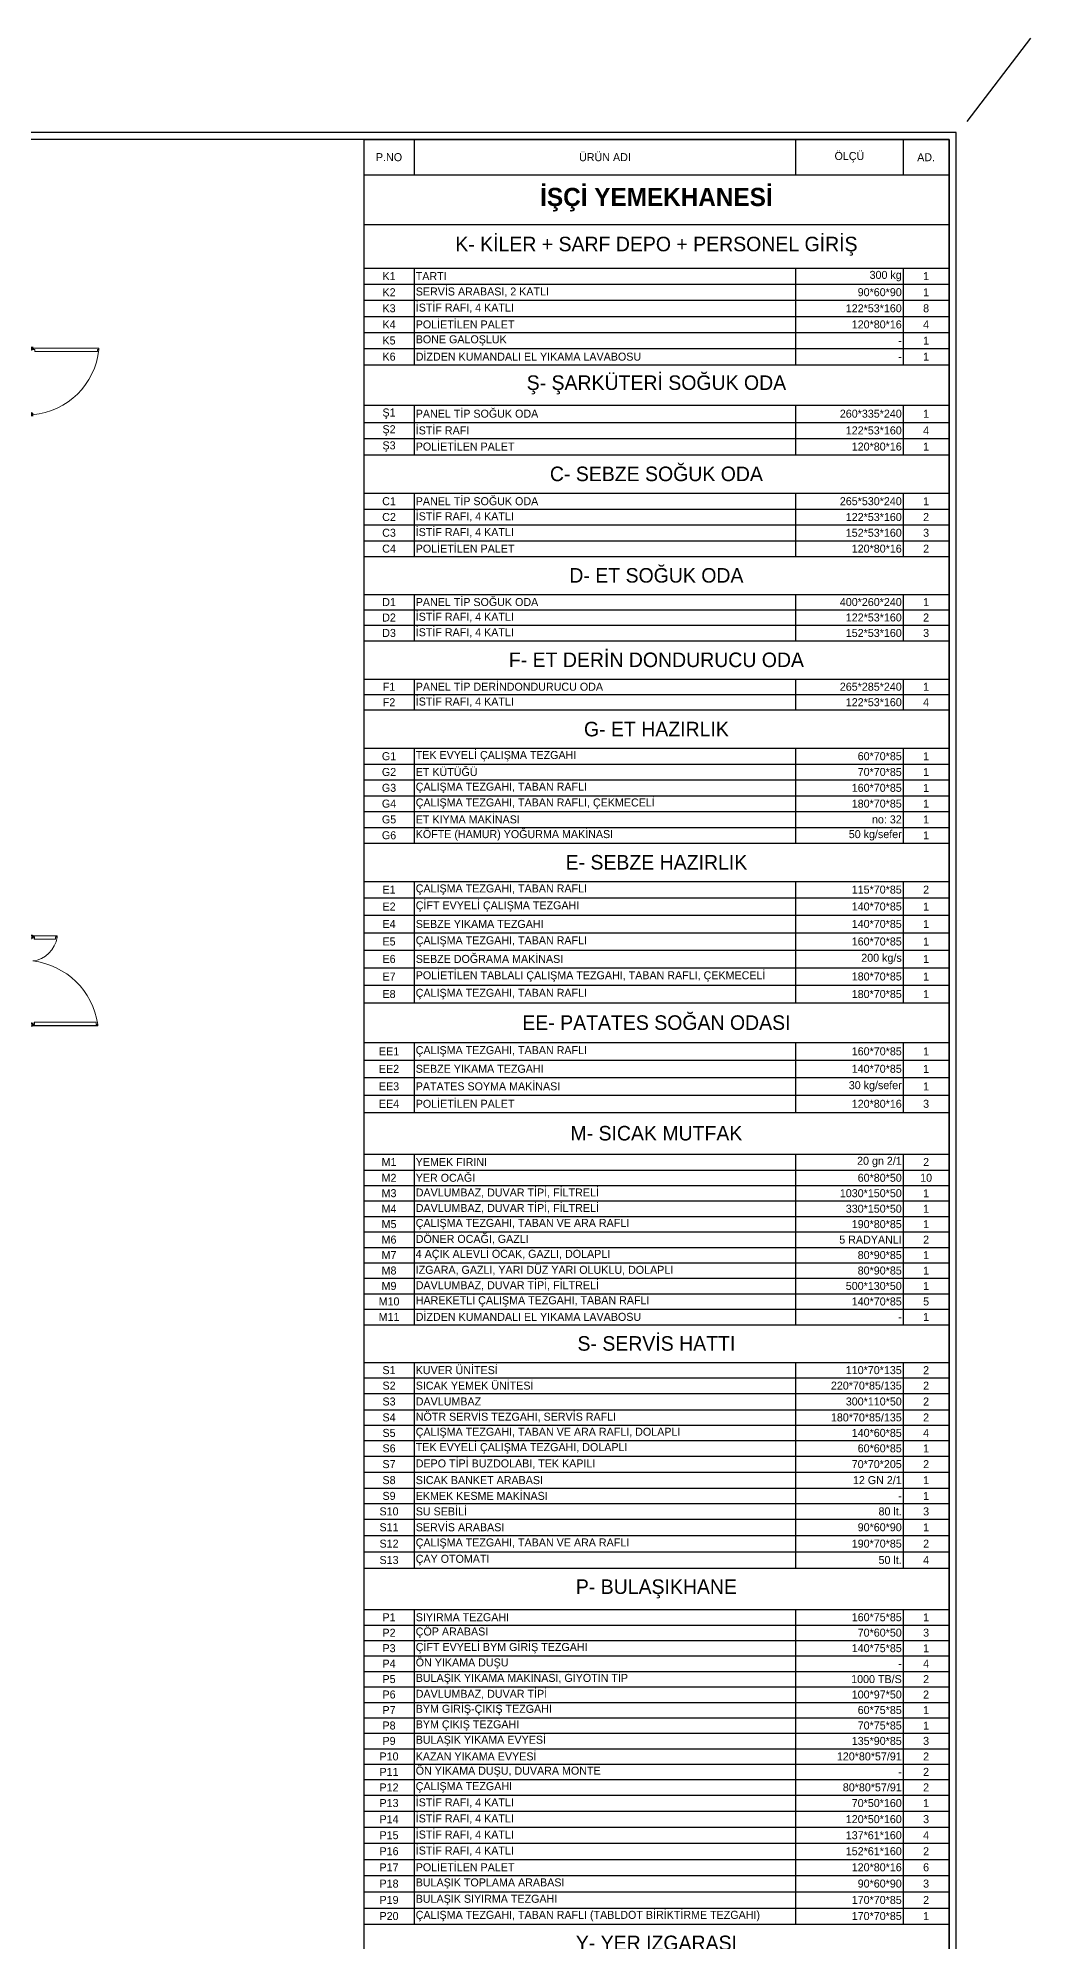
# Model space of a CAD drawing. Header units: millimetres. Extents: x 65390 to 71510, y 46362 to 50796.
# Drawn here: x 70145 to 71510, y 48179 to 50796 of the extents above; entities that cross this region are included whole.
import ezdxf

# ---------------------------------------------------------------- set-up
doc = ezdxf.new("R2010")
doc.units = ezdxf.units.MM
doc.layers.add('IC KAPILI 1050', color=140, linetype='Continuous', lineweight=0)
doc.layers.add('MIM_Sktürk', color=251, linetype='Continuous', lineweight=9)
doc.layers.add('ODP', color=110, linetype='Continuous')
doc.styles.add('SKTÜRK', font='GOTHIC.TTF', dxfattribs={"height": 11})

# ---------------------------------------------------------------- blocks, each defined once
blk = doc.blocks.new('A$C62570291')
at = {"color": 3, "lineweight": 0}
for p, q in [((104.5, 239.6), (104.7, 239.6)), ((105.5, 235.5), (105.5, 239.5)), ((105.5, 239.5), (105.5, 235.5)), ((105.5, 239.5), (106.7, 239.5)), ((105.5, 235.5), (113.5, 235.5)), ((105.6, 239.5), (105.6, 239.5)), ((105.6, 235.7), (105.6, 239.4)), ((106.7, 239.4), (105.6, 239.4)), ((113.3, 235.7), (105.6, 235.7)), ((106.7, 239.5), (106.7, 239.4)), ((112.3, 239.5), (112.3, 239.4)), ((113.5, 239.5), (112.3, 239.5)), ((112.3, 239.4), (113.3, 239.4)), ((113.3, 239.5), (113.3, 239.5)), ((113.3, 235.7), (113.3, 239.4)), ((113.5, 239.5), (113.5, 235.5)), ((114.6, 239.6), (114.5, 239.6)), ((104.5, 114.5), (104.7, 114.5)), ((105.5, 118.5), (105.5, 114.5)), ((105.5, 114.5), (105.5, 118.5)), ((105.5, 118.5), (113.5, 118.5)), ((105.5, 114.5), (106.7, 114.5)), ((105.6, 118.4), (105.6, 114.7)), ((113.3, 118.4), (105.6, 118.4)), ((106.7, 114.7), (105.6, 114.7)), ((105.6, 114.5), (105.6, 114.5)), ((106.7, 114.5), (106.7, 114.7)), ((112.3, 114.7), (113.3, 114.7)), ((112.3, 114.5), (112.3, 114.7)), ((113.5, 114.5), (112.3, 114.5)), ((113.3, 118.4), (113.3, 114.7)), ((113.3, 114.5), (113.3, 114.5)), ((113.5, 114.5), (113.5, 118.5)), ((114.6, 114.5), (114.5, 114.5))]:
    blk.add_line(p, q, dxfattribs=at)
at = {"color": 7, "lineweight": 0}
for p, q in [((104.7, 235.5), (105.5, 235.5)), ((104.7, 118.5), (105.5, 118.5))]:
    blk.add_line(p, q, dxfattribs=at)
at = {"color": 3, "lineweight": 0}
for points in [[(114.6, 239.6), (114.6, 235.4), (112, 235.4), (112, 233.9), (104.5, 233.9), (104.5, 239.6)], [(104.7, 239.6), (104.7, 234), (111.9, 234), (111.9, 235.5), (114.5, 235.5), (114.5, 239.6)], [(114.6, 114.5), (114.6, 118.7), (112, 118.7), (112, 120.2), (104.5, 120.2), (104.5, 114.5)], [(104.7, 114.5), (104.7, 120), (111.9, 120), (111.9, 118.5), (114.5, 118.5), (114.5, 114.5)]]:
    blk.add_lwpolyline(points, dxfattribs=at)
at = {"color": 2, "lineweight": 0}
for points in [[(116.2, 237), (114.7, 237), (114.7, 238.8), (148.1, 238.8), (148.1, 237), (146.6, 237), (146.6, 237.1), (148, 237.1), (148, 238.6), (114.8, 238.6), (114.8, 237.1), (116.2, 237.1)], [(114.8, 238.6), (114.8, 237.1), (116.8, 237.1), (116.8, 234.1), (146, 234.1), (146, 237.1), (148, 237.1), (148, 238.6), (147.9, 238.6), (147.9, 237.2), (145.9, 237.2), (145.9, 234.2), (117, 234.2), (117, 237.2), (115, 237.2), (115, 238.6)], [(116.2, 117.1), (114.7, 117.1), (114.7, 115.3), (204, 115.3), (204, 117.1), (202.5, 117.1), (202.5, 117), (203.8, 117), (203.8, 115.4), (114.8, 115.4), (114.8, 117), (116.2, 117)], [(114.8, 115.5), (114.8, 117), (116.8, 117), (116.8, 120), (201.8, 120), (201.8, 117), (203.8, 117), (203.8, 115.5), (203.7, 115.5), (203.7, 116.9), (201.7, 116.9), (201.7, 119.9), (117, 119.9), (117, 116.9), (115, 116.9), (115, 115.5)]]:
    blk.add_lwpolyline(points, close=True, dxfattribs=at)
for centre, radius, start, end in [((110.1, 242.4), 38.4, 276.7975, 351.8055), ((102.5, 102.5), 102.5, 8.1945, 83.2025)]:
    blk.add_arc(centre, radius, start, end, dxfattribs=at)
blk = doc.blocks.new('A$C45FF6976')
at = {"color": 7}
for p, q in [((91.7, 91.5), (92.5, 91.5)), ((101.3, 91.5), (100.5, 91.5)), ((91.7, 4, 0), (92.5, 4, 0)), ((101.3, 4, 0), (100.5, 4, 0))]:
    blk.add_line(p, q, dxfattribs=at)
at = {"layer": 'IC KAPILI 1050', "color": 2}
for p, q in [((90.5, 93.4), (0.5, 93.4)), ((0.5, 93.4), (0.5, 91.9)), ((0.5, 91.9), (2.5, 91.9)), ((2.5, 91.9), (2.5, 88.9)), ((2.5, 88.9), (88.5, 88.9))]:
    blk.add_line(p, q, dxfattribs=at)
at = {"layer": 'IC KAPILI 1050'}
for p, q in [((88.5, 88.9), (88.5, 91.9)), ((88.5, 91.9), (90.5, 91.9)), ((90.5, 91.9), (90.5, 93.4))]:
    blk.add_line(p, q, dxfattribs=at)
at = {"layer": 'IC KAPILI 1050', "color": 2}
blk.add_arc((100.1, 101.7, 0), 100.1, 185.6429, 265.1027, dxfattribs=at)
at = {"layer": 'ODP', "color": 3}
for p, q in [((92.5, 95.4), (92.5, 91.5, -4)), ((92.5, 91.5), (92.5, 95.4)), ((92.6, 95.4, -4), (92.5, 95.4)), ((92.5, 91.5), (100.5, 91.5, -4)), ((100.5, 91.5, -4), (92.5, 91.5)), ((92.6, 95.4), (92.6, 91.7)), ((92.6, 91.7), (100.3, 91.7)), ((100.3, 95.4, -4), (100.5, 95.4)), ((100.3, 95.4), (100.3, 91.7)), ((100.5, 95.4), (100.5, 91.5, -4)), ((92.5, 4, 0), (92.5, 0.2, 0)), ((92.5, 0.2, 0), (92.5, 4, -4)), ((92.5, 4, 0), (100.5, 4, -4)), ((100.5, 4, -4), (92.5, 4, 0)), ((92.6, 0.2, -4), (92.5, 0.2, 0)), ((92.6, 3.9, 0), (100.3, 3.9, 0)), ((92.6, 0.2, 0), (92.6, 3.9, 0)), ((100.3, 0.2, 0), (100.3, 3.9, 0)), ((100.3, 0.2, -4), (100.5, 0.2, 0)), ((100.5, 0.2, 0), (100.5, 4, -4))]:
    blk.add_line(p, q, dxfattribs=at)
at = {"layer": 'ODP', "color": 3, "lineweight": 30}
for p, q in [((91.5, 0, 0), (91.7, 0, 0)), ((101.4, 0, 0), (101.3, 0, 0))]:
    blk.add_line(p, q, dxfattribs=at)
for points in [[(91.5, 95.6), (91.5, 91.4), (94.3, 91.4), (94.3, 89.9), (101.4, 89.9), (101.4, 95.6)], [(101.3, 95.6), (101.3, 90), (94.5, 90), (94.5, 91.5), (91.7, 91.5), (91.7, 95.6)]]:
    blk.add_lwpolyline(points, dxfattribs=at)
at = {"layer": 'ODP', "color": 3, "lineweight": 30, "elevation": 0}
for points in [[(91.5, 0), (91.5, 4.2), (94.3, 4.2), (94.3, 5.7), (101.4, 5.7), (101.4, 0)], [(101.3, 0), (101.3, 5.5), (94.5, 5.5), (94.5, 4), (91.7, 4), (91.7, 0)]]:
    blk.add_lwpolyline(points, dxfattribs=at)
blk = doc.blocks.new('*T67')
at = {"color": 0, "linetype": 'ByBlock', "lineweight": -2, "transparency": 16777216}
for p, q in [((0, 0), (804.3, 0)), ((0, 0), (0, -3234.1)), ((69.3, 0), (69.3, -48.5)), ((593.5, 0), (593.5, -48.5)), ((741.3, 0), (741.3, -48.5)), ((804.3, 0), (804.3, -3234.1)), ((0, -48.5), (804.3, -48.5)), ((0, -116.7), (804.3, -116.7)), ((0, -176.5), (804.3, -176.5)), ((69.3, -176.5), (69.3, -309.5)), ((593.5, -176.5), (593.5, -309.5)), ((741.3, -176.5), (741.3, -309.5)), ((0, -198.7), (804.3, -198.7)), ((0, -220.8), (804.3, -220.8)), ((0, -243), (804.3, -243)), ((0, -265.2), (804.3, -265.2)), ((0, -287.3), (804.3, -287.3)), ((0, -309.5), (804.3, -309.5)), ((0, -364.8), (804.3, -364.8)), ((69.3, -364.8), (69.3, -433.1)), ((593.5, -364.8), (593.5, -433.1)), ((741.3, -364.8), (741.3, -433.1)), ((0, -388.8), (804.3, -388.8)), ((0, -410.9), (804.3, -410.9)), ((0, -433.1), (804.3, -433.1)), ((0, -486.2), (804.3, -486.2)), ((69.3, -486.2), (69.3, -573.1)), ((593.5, -486.2), (593.5, -573.1)), ((741.3, -486.2), (741.3, -573.1)), ((0, -507.9), (804.3, -507.9)), ((0, -529.7), (804.3, -529.7)), ((0, -551.4), (804.3, -551.4)), ((0, -573.1), (804.3, -573.1)), ((0, -625.1), (804.3, -625.1)), ((69.3, -625.1), (69.3, -688.8)), ((593.5, -625.1), (593.5, -688.8)), ((741.3, -625.1), (741.3, -688.8)), ((0, -646.3), (804.3, -646.3)), ((0, -667.6), (804.3, -667.6)), ((0, -688.8), (804.3, -688.8)), ((0, -741.5), (804.3, -741.5)), ((69.3, -741.5), (69.3, -784)), ((593.5, -741.5), (593.5, -784)), ((741.3, -741.5), (741.3, -784)), ((0, -762.7), (804.3, -762.7)), ((0, -784), (804.3, -784)), ((0, -836.7), (804.3, -836.7)), ((69.3, -836.7), (69.3, -967.1)), ((593.5, -836.7), (593.5, -967.1)), ((741.3, -836.7), (741.3, -967.1)), ((0, -858.5), (804.3, -858.5)), ((0, -880.2), (804.3, -880.2)), ((0, -901.9), (804.3, -901.9)), ((0, -923.7), (804.3, -923.7)), ((0, -945.4), (804.3, -945.4)), ((0, -967.1), (804.3, -967.1)), ((0, -1020), (804.3, -1020)), ((69.3, -1020), (69.3, -1186.5)), ((593.5, -1020), (593.5, -1186.5)), ((741.3, -1020), (741.3, -1186.5)), ((0, -1042.1), (804.3, -1042.1)), ((0, -1066.2), (804.3, -1066.2)), ((0, -1090.2), (804.3, -1090.2)), ((0, -1114.3), (804.3, -1114.3)), ((0, -1138.4), (804.3, -1138.4)), ((0, -1162.4), (804.3, -1162.4)), ((0, -1186.5), (804.3, -1186.5)), ((0, -1241.2), (804.3, -1241.2)), ((69.3, -1241.2), (69.3, -1337.5)), ((593.5, -1241.2), (593.5, -1337.5)), ((741.3, -1241.2), (741.3, -1337.5)), ((0, -1265.3), (804.3, -1265.3)), ((0, -1289.3), (804.3, -1289.3)), ((0, -1313.4), (804.3, -1313.4)), ((0, -1337.5), (804.3, -1337.5)), ((0, -1394.4), (804.3, -1394.4)), ((69.3, -1394.4), (69.3, -1629)), ((593.5, -1394.4), (593.5, -1629)), ((741.3, -1394.4), (741.3, -1629)), ((0, -1416.4), (804.3, -1416.4)), ((0, -1437.7), (804.3, -1437.7)), ((0, -1458.9), (804.3, -1458.9)), ((0, -1480.2), (804.3, -1480.2)), ((0, -1501.4), (804.3, -1501.4)), ((0, -1522.7), (804.3, -1522.7)), ((0, -1543.9), (804.3, -1543.9)), ((0, -1565.2), (804.3, -1565.2)), ((0, -1586.5), (804.3, -1586.5)), ((0, -1607.7), (804.3, -1607.7)), ((0, -1629), (804.3, -1629)), ((0, -1680.9), (804.3, -1680.9)), ((69.3, -1680.9), (69.3, -1963.8)), ((593.5, -1680.9), (593.5, -1963.8)), ((741.3, -1680.9), (741.3, -1963.8)), ((0, -1702.1), (804.3, -1702.1)), ((0, -1723.4), (804.3, -1723.4)), ((0, -1745.9), (804.3, -1745.9)), ((0, -1767.1), (804.3, -1767.1)), ((0, -1788.4), (804.3, -1788.4)), ((0, -1809.6), (804.3, -1809.6)), ((0, -1831.7), (804.3, -1831.7)), ((0, -1853.8), (804.3, -1853.8)), ((0, -1875), (804.3, -1875)), ((0, -1896.3), (804.3, -1896.3)), ((0, -1918.8), (804.3, -1918.8)), ((0, -1941.3), (804.3, -1941.3)), ((0, -1963.8), (804.3, -1963.8)), ((0, -2020.6), (804.3, -2020.6)), ((69.3, -2020.6), (69.3, -2452.9)), ((593.5, -2020.6), (593.5, -2452.9)), ((741.3, -2020.6), (741.3, -2452.9)), ((0, -2041.8), (804.3, -2041.8)), ((0, -2063.1), (804.3, -2063.1)), ((0, -2084.3), (804.3, -2084.3)), ((0, -2105.6), (804.3, -2105.6)), ((0, -2126.8), (804.3, -2126.8)), ((0, -2148.1), (804.3, -2148.1)), ((0, -2169.3), (804.3, -2169.3)), ((0, -2190.6), (804.3, -2190.6)), ((0, -2211.8), (804.3, -2211.8)), ((0, -2233.1), (804.3, -2233.1)), ((0, -2254.3), (804.3, -2254.3)), ((0, -2275.6), (804.3, -2275.6)), ((0, -2297.7), (804.3, -2297.7)), ((0, -2319.7), (804.3, -2319.7)), ((0, -2341.8), (804.3, -2341.8)), ((0, -2363.9), (804.3, -2363.9)), ((0, -2385.9), (804.3, -2385.9)), ((0, -2408.8), (804.3, -2408.8)), ((0, -2430.8), (804.3, -2430.8)), ((0, -2452.9), (804.3, -2452.9)), ((0, -2504.8), (804.3, -2504.8)), ((69.3, -2504.8), (69.3, -2568.6)), ((593.5, -2504.8), (593.5, -2568.6)), ((741.3, -2504.8), (741.3, -2568.6)), ((0, -2526.1), (804.3, -2526.1)), ((0, -2547.3), (804.3, -2547.3)), ((0, -2568.6), (804.3, -2568.6)), ((0, -2641.5), (804.3, -2641.5)), ((0, -2693.4), (804.3, -2693.4)), ((69.3, -2693.4), (69.3, -2948.4)), ((593.5, -2693.4), (593.5, -2948.4)), ((741.3, -2693.4), (741.3, -2948.4)), ((0, -2714.6), (804.3, -2714.6)), ((0, -2735.9), (804.3, -2735.9)), ((0, -2757.1), (804.3, -2757.1)), ((0, -2778.4), (804.3, -2778.4)), ((0, -2799.6), (804.3, -2799.6)), ((0, -2820.9), (804.3, -2820.9)), ((0, -2842.1), (804.3, -2842.1)), ((0, -2863.4), (804.3, -2863.4)), ((0, -2884.7), (804.3, -2884.7)), ((0, -2905.9), (804.3, -2905.9)), ((0, -2927.2), (804.3, -2927.2)), ((0, -2948.4), (804.3, -2948.4)), ((0, -3000.3), (804.3, -3000.3)), ((69.3, -3000.3), (69.3, -3234.1)), ((593.5, -3000.3), (593.5, -3234.1)), ((741.3, -3000.3), (741.3, -3234.1)), ((0, -3021.6), (804.3, -3021.6)), ((0, -3042.8), (804.3, -3042.8)), ((0, -3064.1), (804.3, -3064.1)), ((0, -3085.3), (804.3, -3085.3)), ((0, -3106.6), (804.3, -3106.6)), ((0, -3127.8), (804.3, -3127.8)), ((0, -3149.1), (804.3, -3149.1)), ((0, -3170.3), (804.3, -3170.3)), ((0, -3191.6), (804.3, -3191.6)), ((0, -3212.9), (804.3, -3212.9)), ((0, -3234.1), (804.3, -3234.1))]:
    blk.add_line(p, q, dxfattribs=at)
at = {"color": 0, "transparency": 16777216, "style": 'SKTÜRK'}
for s, insert, char_height, width, attachment_point in [('P.NO', (34.6, -24.2), 11, 39.257, 5), ('ÜRÜN ADI', (331.4, -24.2), 11, 494.265, 5), ('ÖLÇÜ', (667.4, -24.2), 11, 117.737, 5), ('AD.', (772.8, -24.2), 11, 33.034, 5), ('{\\fCentury Gothic|b1|i0|c162|p34;İŞÇİ YEMEKHANESİ}', (402.1, -82.6), 25, 774.293, 5), ('K- KİLER + SARF DEPO + PERSONEL GİRİŞ', (402.1, -146.6), 20, 774.293, 5), ('K1', (34.6, -187.6), 11, 65.257, 5), ('TARTI', (71.3, -187.6), 11, 520.265, 4), ('300 kg', (739.3, -187.6), 11, 143.737, 6), ('1', (772.8, -187.6), 11, 59.034, 5), ('K2', (34.6, -209.8), 11, 65.257, 5), ('SERVİS ARABASI, 2 KATLI ', (71.3, -209.8), 11, 520.265, 4), ('90*60*90', (739.3, -209.8), 11, 143.737, 6), ('1', (772.8, -209.8), 11, 59.034, 5), ('K3', (34.6, -231.9), 11, 65.257, 5), ('İSTİF RAFI, 4 KATLI', (71.3, -231.9), 11, 520.265, 4), ('122*53*160', (739.3, -231.9), 11, 143.737, 6), ('8', (772.8, -231.9), 11, 59.034, 5), ('K4', (34.6, -254.1), 11, 65.257, 5), ('POLİETİLEN PALET', (71.3, -254.1), 11, 520.265, 4), ('120*80*16', (739.3, -254.1), 11, 143.737, 6), ('4', (772.8, -254.1), 11, 59.034, 5), ('K5', (34.6, -276.2), 11, 65.257, 5), ('BONE GALOŞLUK', (71.3, -276.2), 11, 520.265, 4), ('-', (739.3, -276.2), 11, 143.737, 6), ('1', (772.8, -276.2), 11, 59.034, 5), ('K6', (34.6, -298.4), 11, 65.257, 5), ('DİZDEN KUMANDALI EL YIKAMA LAVABOSU', (71.3, -298.4), 11, 520.265, 4), ('-', (739.3, -298.4), 11, 143.737, 6), ('1', (772.8, -298.4), 11, 59.034, 5), ('Ş- ŞARKÜTERİ SOĞUK ODA', (402.1, -337.2), 20, 800.293, 5), ('Ş1', (34.6, -376.8), 11, 65.257, 5), ('Ş2', (34.6, -399.8), 11, 65.257, 5), ('PANEL TİP SOĞUK ODA', (71.3, -376.8), 11, 520.265, 4), ('İSTİF RAFI', (71.3, -399.8), 11, 520.265, 4), ('260*335*240', (739.3, -376.8), 11, 143.737, 6), ('1', (772.8, -376.8), 11, 59.034, 5), ('Ş3', (34.6, -422), 11, 65.257, 5), ('POLİETİLEN PALET', (71.3, -422), 11, 520.265, 4), ('122*53*160', (739.3, -399.8), 11, 143.737, 6), ('120*80*16', (739.3, -422), 11, 143.737, 6), ('4', (772.8, -399.8), 11, 59.034, 5), ('1', (772.8, -422), 11, 59.034, 5), ('C- SEBZE SOĞUK ODA', (402.1, -459.6), 20, 800.293, 5), ('C1', (34.6, -497.1), 11, 65.257, 5), ('PANEL TİP SOĞUK ODA', (71.3, -497.1), 11, 520.265, 4), ('265*530*240', (739.3, -497.1), 11, 143.737, 6), ('1', (772.8, -497.1), 11, 59.034, 5), ('C2', (34.6, -518.8), 11, 65.257, 5), ('İSTİF RAFI, 4 KATLI', (71.3, -518.8), 11, 520.265, 4), ('122*53*160', (739.3, -518.8), 11, 143.737, 6), ('2', (772.8, -518.8), 11, 59.034, 5), ('C3', (34.6, -540.5), 11, 65.257, 5), ('İSTİF RAFI, 4 KATLI', (71.3, -540.5), 11, 520.265, 4), ('152*53*160', (739.3, -540.5), 11, 143.737, 6), ('3', (772.8, -540.5), 11, 59.034, 5), ('C4', (34.6, -562.3), 11, 65.257, 5), ('POLİETİLEN PALET', (71.3, -562.3), 11, 520.265, 4), ('120*80*16', (739.3, -562.3), 11, 143.737, 6), ('2', (772.8, -562.3), 11, 59.034, 5), ('D- ET SOĞUK ODA', (402.1, -599.1), 20, 800.293, 5), ('PANEL TİP SOĞUK ODA', (71.3, -635.7), 11, 520.265, 4), ('D1', (34.6, -635.7), 11, 65.257, 5), ('D2', (34.6, -656.9), 11, 65.257, 5), ('İSTİF RAFI, 4 KATLI', (71.3, -656.9), 11, 520.265, 4), ('400*260*240', (739.3, -635.7), 11, 143.737, 6), ('122*53*160', (739.3, -656.9), 11, 143.737, 6), ('2', (772.8, -656.9), 11, 59.034, 5), ('1', (772.8, -635.7), 11, 59.034, 5), ('D3', (34.6, -678.2), 11, 65.257, 5), ('İSTİF RAFI, 4 KATLI', (71.3, -678.2), 11, 520.265, 4), ('152*53*160', (739.3, -678.2), 11, 143.737, 6), ('3', (772.8, -678.2), 11, 59.034, 5), ('F- ET DERİN DONDURUCU ODA', (402.1, -715.2), 20, 800.293, 5), ('F1', (34.6, -752.1), 11, 65.257, 5), ('PANEL TİP DERİNDONDURUCU ODA', (71.3, -752.1), 11, 520.265, 4), ('265*285*240', (739.3, -752.1), 11, 143.737, 6), ('1', (772.8, -752.1), 11, 59.034, 5), ('F2', (34.6, -773.4), 11, 65.257, 5), ('İSTİF RAFI, 4 KATLI', (71.3, -773.4), 11, 520.265, 4), ('122*53*160', (739.3, -773.4), 11, 143.737, 6), ('4', (772.8, -773.4), 11, 59.034, 5), ('G- ET HAZIRLIK', (402.1, -810.4), 20, 800.293, 5), ('G1', (34.6, -847.6), 11, 65.257, 5), ('G2', (34.6, -869.3), 11, 65.257, 5), ('TEK EVYELİ ÇALIŞMA TEZGAHI ', (71.3, -847.6), 11, 520.265, 4), ('ET KÜTÜĞÜ', (71.3, -869.3), 11, 520.265, 4), ('60*70*85', (739.3, -847.6), 11, 143.737, 6), ('70*70*85', (739.3, -869.3), 11, 143.737, 6), ('1', (772.8, -847.6), 11, 59.034, 5), ('G3', (34.6, -891.1), 11, 65.257, 5), ('ÇALIŞMA TEZGAHI, TABAN RAFLI ', (71.3, -891.1), 11, 520.265, 4), ('160*70*85', (739.3, -891.1), 11, 143.737, 6), ('1', (772.8, -869.3), 11, 59.034, 5), ('1', (772.8, -891.1), 11, 59.034, 5), ('G4', (34.6, -912.8), 11, 65.257, 5), ('ÇALIŞMA TEZGAHI, TABAN RAFLI, ÇEKMECELİ ', (71.3, -912.8), 11, 520.265, 4), ('180*70*85', (739.3, -912.8), 11, 143.737, 6), ('1', (772.8, -912.8), 11, 59.034, 5), ('G5', (34.6, -934.5), 11, 65.257, 5), ('ET KIYMA MAKİNASI ', (71.3, -934.5), 11, 520.265, 4), ('no: 32', (739.3, -934.5), 11, 143.737, 6), ('1', (772.8, -934.5), 11, 59.034, 5), ('G6', (34.6, -956.3), 11, 65.257, 5), ('KÖFTE (HAMUR) YOĞURMA MAKİNASI ', (71.3, -956.3), 11, 520.265, 4), ('50 kg/sefer', (739.3, -956.3), 11, 143.737, 6), ('1', (772.8, -956.3), 11, 59.034, 5), ('E- SEBZE HAZIRLIK', (402.1, -993.5), 20, 800.293, 5), ('E1', (34.6, -1031), 11, 65.257, 5), ('ÇALIŞMA TEZGAHI, TABAN RAFLI ', (71.3, -1031), 11, 520.265, 4), ('ÇİFT EVYELİ ÇALIŞMA TEZGAHI ', (71.3, -1054.2), 11, 520.265, 4), ('115*70*85', (739.3, -1031), 11, 143.737, 6), ('2', (772.8, -1031), 11, 59.034, 5), ('E2', (34.6, -1054.2), 11, 65.257, 5), ('E4', (34.6, -1078.2), 11, 65.257, 5), ('SEBZE YIKAMA TEZGAHI ', (71.3, -1078.2), 11, 520.265, 4), ('140*70*85', (739.3, -1054.2), 11, 143.737, 6), ('140*70*85', (739.3, -1078.2), 11, 143.737, 6), ('1', (772.8, -1054.2), 11, 59.034, 5), ('1', (772.8, -1078.2), 11, 59.034, 5), ('E5', (34.6, -1102.3), 11, 65.257, 5), ('ÇALIŞMA TEZGAHI, TABAN RAFLI ', (71.3, -1102.3), 11, 520.265, 4), ('160*70*85', (739.3, -1102.3), 11, 143.737, 6), ('1', (772.8, -1102.3), 11, 59.034, 5), ('E6', (34.6, -1126.3), 11, 65.257, 5), ('SEBZE DOĞRAMA MAKİNASI ', (71.3, -1126.3), 11, 520.265, 4), ('200 kg/s', (739.3, -1126.3), 11, 143.737, 6), ('1', (772.8, -1126.3), 11, 59.034, 5), ('E7', (34.6, -1150.4), 11, 65.257, 5), ('POLİETİLEN TABLALI ÇALIŞMA TEZGAHI, TABAN RAFLI, ÇEKMECELİ ', (71.3, -1150.4), 11, 520.265, 4), ('180*70*85', (739.3, -1150.4), 11, 143.737, 6), ('1', (772.8, -1150.4), 11, 59.034, 5), ('E8', (34.6, -1174.5), 11, 65.257, 5), ('ÇALIŞMA TEZGAHI, TABAN RAFLI', (71.3, -1174.5), 11, 520.265, 4), ('180*70*85', (739.3, -1174.5), 11, 143.737, 6), ('1', (772.8, -1174.5), 11, 59.034, 5), ('EE- PATATES SOĞAN ODASI', (402.1, -1213.9), 20, 800.293, 5), ('EE1', (34.6, -1253.3), 11, 65.257, 5), ('ÇALIŞMA TEZGAHI, TABAN RAFLI ', (71.3, -1253.3), 11, 520.265, 4), ('160*70*85', (739.3, -1253.3), 11, 143.737, 6), ('1', (772.8, -1253.3), 11, 59.034, 5), ('EE2', (34.6, -1277.3), 11, 65.257, 5), ('SEBZE YIKAMA TEZGAHI ', (71.3, -1277.3), 11, 520.265, 4), ('140*70*85', (739.3, -1277.3), 11, 143.737, 6), ('1', (772.8, -1277.3), 11, 59.034, 5), ('EE3', (34.6, -1301.4), 11, 65.257, 5), ('PATATES SOYMA MAKİNASI ', (71.3, -1301.4), 11, 520.265, 4), ('30 kg/sefer', (739.3, -1301.4), 11, 143.737, 6), ('1', (772.8, -1301.4), 11, 59.034, 5), ('EE4', (34.6, -1325.4), 11, 65.257, 5), ('POLİETİLEN PALET ', (71.3, -1325.4), 11, 520.265, 4), ('120*80*16', (739.3, -1325.4), 11, 143.737, 6), ('3', (772.8, -1325.4), 11, 59.034, 5), ('M- SICAK MUTFAK', (402.1, -1365.9), 20, 800.293, 5), ('M1', (34.6, -1405.4), 11, 65.257, 5), ('YEMEK FIRINI ', (71.3, -1405.4), 11, 520.265, 4), ('20 gn 2/1 ', (739.3, -1405.4), 11, 143.737, 6), ('2', (772.8, -1405.4), 11, 59.034, 5), ('M2', (34.6, -1427.1), 11, 65.257, 5), ('YER OCAĞI ', (71.3, -1427.1), 11, 520.265, 4), ('DAVLUMBAZ, DUVAR TİPİ, FİLTRELİ', (71.3, -1448.3), 11, 520.265, 4), ('60*80*50', (739.3, -1427.1), 11, 143.737, 6), ('10', (772.8, -1427.1), 11, 59.034, 5), ('M3', (34.6, -1448.3), 11, 65.257, 5), ('M4', (34.6, -1469.6), 11, 65.257, 5), ('DAVLUMBAZ, DUVAR TİPİ, FİLTRELİ', (71.3, -1469.6), 11, 520.265, 4), ('1030*150*50', (739.3, -1448.3), 11, 143.737, 6), ('330*150*50', (739.3, -1469.6), 11, 143.737, 6), ('1', (772.8, -1448.3), 11, 59.034, 5), ('1', (772.8, -1469.6), 11, 59.034, 5), ('M5', (34.6, -1490.8), 11, 65.257, 5), ('ÇALIŞMA TEZGAHI, TABAN VE ARA RAFLI', (71.3, -1490.8), 11, 520.265, 4), ('190*80*85', (739.3, -1490.8), 11, 143.737, 6), ('1', (772.8, -1490.8), 11, 59.034, 5), ('M6', (34.6, -1512.1), 11, 65.257, 5), ('DÖNER OCAĞI, GAZLI ', (71.3, -1512.1), 11, 520.265, 4), ('5 RADYANLI', (739.3, -1512.1), 11, 143.737, 6), ('2', (772.8, -1512.1), 11, 59.034, 5), ('M7', (34.6, -1533.3), 11, 65.257, 5), ('4 AÇIK ALEVLİ OCAK, GAZLI, DOLAPLI ', (71.3, -1533.3), 11, 520.265, 4), ('80*90*85', (739.3, -1533.3), 11, 143.737, 6), ('1', (772.8, -1533.3), 11, 59.034, 5), ('M8', (34.6, -1554.6), 11, 65.257, 5), ('M9', (34.6, -1575.8), 11, 65.257, 5), ('DAVLUMBAZ, DUVAR TİPİ, FİLTRELİ', (71.3, -1575.8), 11, 520.265, 4), ('IZGARA, GAZLI, YARI DÜZ YARI OLUKLU, DOLAPLI', (71.3, -1554.6), 11, 520.265, 4), ('500*130*50', (739.3, -1575.8), 11, 143.737, 6), ('80*90*85', (739.3, -1554.6), 11, 143.737, 6), ('1', (772.8, -1554.6), 11, 59.034, 5), ('M10', (34.6, -1597.1), 11, 65.257, 5), ('HAREKETLİ ÇALIŞMA TEZGAHI, TABAN RAFLI', (71.3, -1597.1), 11, 520.265, 4), ('140*70*85', (739.3, -1597.1), 11, 143.737, 6), ('5', (772.8, -1597.1), 11, 59.034, 5), ('1', (772.8, -1575.8), 11, 59.034, 5), ('M11', (34.6, -1618.3), 11, 65.257, 5), ('DİZDEN KUMANDALI EL YIKAMA LAVABOSU', (71.3, -1618.3), 11, 520.265, 4), ('-', (739.3, -1618.3), 11, 143.737, 6), ('1', (772.8, -1618.3), 11, 59.034, 5), ('S- SERVİS HATTI', (402.1, -1654.9), 20, 800.293, 5), ('S1', (34.6, -1691.5), 11, 65.257, 5), ('KUVER ÜNİTESİ', (71.3, -1691.5), 11, 520.265, 4), ('110*70*135', (739.3, -1691.5), 11, 143.737, 6), ('2', (772.8, -1691.5), 11, 59.034, 5), ('S2', (34.6, -1712.8), 11, 65.257, 5), ('SICAK YEMEK ÜNİTESİ ', (71.3, -1712.8), 11, 520.265, 4), ('220*70*85/135 ', (739.3, -1712.8), 11, 143.737, 6), ('2', (772.8, -1712.8), 11, 59.034, 5), ('S3', (34.6, -1734.6), 11, 65.257, 5), ('S4', (34.6, -1756.5), 11, 65.257, 5), ('DAVLUMBAZ ', (71.3, -1734.6), 11, 520.265, 4), ('NÖTR SERVİS TEZGAHI, SERVİS RAFLI ', (71.3, -1756.5), 11, 520.265, 4), ('180*70*85/135 ', (739.3, -1756.5), 11, 143.737, 6), ('300*110*50', (739.3, -1734.6), 11, 143.737, 6), ('2', (772.8, -1734.6), 11, 59.034, 5), ('2', (772.8, -1756.5), 11, 59.034, 5), ('S5', (34.6, -1777.8), 11, 65.257, 5), ('ÇALIŞMA TEZGAHI, TABAN VE ARA RAFLI, DOLAPLI', (71.3, -1777.8), 11, 520.265, 4), ('140*60*85', (739.3, -1777.8), 11, 143.737, 6), ('4', (772.8, -1777.8), 11, 59.034, 5), ('S6', (34.6, -1799), 11, 65.257, 5), ('TEK EVYELİ ÇALIŞMA TEZGAHI, DOLAPLI', (71.3, -1799), 11, 520.265, 4), ('60*60*85', (739.3, -1799), 11, 143.737, 6), ('1', (772.8, -1799), 11, 59.034, 5), ('S7', (34.6, -1820.7), 11, 65.257, 5), ('DEPO TİPİ BUZDOLABI, TEK KAPILI', (71.3, -1820.7), 11, 520.265, 4), ('70*70*205', (739.3, -1820.7), 11, 143.737, 6), ('2', (772.8, -1820.7), 11, 59.034, 5), ('S8', (34.6, -1842.7), 11, 65.257, 5), ('SICAK BANKET ARABASI ', (71.3, -1842.7), 11, 520.265, 4), ('EKMEK KESME MAKİNASI', (71.3, -1864.4), 11, 520.265, 4), ('12 GN 2/1 ', (739.3, -1842.7), 11, 143.737, 6), ('1', (772.8, -1842.7), 11, 59.034, 5), ('S10', (34.6, -1885.7), 11, 65.257, 5), ('S9', (34.6, -1864.4), 11, 65.257, 5), ('SU SEBİLİ', (71.3, -1885.7), 11, 520.265, 4), ('80 lt.', (739.3, -1885.7), 11, 143.737, 6), ('-', (739.3, -1864.4), 11, 143.737, 6), ('3', (772.8, -1885.7), 11, 59.034, 5), ('1', (772.8, -1864.4), 11, 59.034, 5), ('S11', (34.6, -1907.5), 11, 65.257, 5), ('SERVİS ARABASI', (71.3, -1907.5), 11, 520.265, 4), ('90*60*90', (739.3, -1907.5), 11, 143.737, 6), ('1', (772.8, -1907.5), 11, 59.034, 5), ('S12', (34.6, -1930), 11, 65.257, 5), ('ÇALIŞMA TEZGAHI, TABAN VE ARA RAFLI', (71.3, -1930), 11, 520.265, 4), ('190*70*85', (739.3, -1930), 11, 143.737, 6), ('2', (772.8, -1930), 11, 59.034, 5), ('S13', (34.6, -1952.5), 11, 65.257, 5), ('ÇAY OTOMATI', (71.3, -1952.5), 11, 520.265, 4), ('50 lt.', (739.3, -1952.5), 11, 143.737, 6), ('4', (772.8, -1952.5), 11, 59.034, 5), ('P- BULAŞIKHANE', (402.1, -1992.2), 20, 800.293, 5), ('P1', (34.6, -2031.2), 11, 65.257, 5), ('SIYIRMA TEZGAHI', (71.3, -2031.2), 11, 520.265, 4), ('160*75*85', (739.3, -2031.2), 11, 143.737, 6), ('1', (772.8, -2031.2), 11, 59.034, 5), ('P2', (34.6, -2052.4), 11, 65.257, 5), ('ÇÖP ARABASI', (71.3, -2052.4), 11, 520.265, 4), ('ÇİFT EVYELİ BYM GİRİŞ TEZGAHI', (71.3, -2073.7), 11, 520.265, 4), ('70*60*50', (739.3, -2052.4), 11, 143.737, 6), ('3', (772.8, -2052.4), 11, 59.034, 5), ('P3', (34.6, -2073.7), 11, 65.257, 5), ('P4', (34.6, -2094.9), 11, 65.257, 5), ('ÖN YIKAMA DUŞU', (71.3, -2094.9), 11, 520.265, 4), ('140*75*85', (739.3, -2073.7), 11, 143.737, 6), ('4', (772.8, -2094.9), 11, 59.034, 5), ('1', (772.8, -2073.7), 11, 59.034, 5), ('P5', (34.6, -2116.2), 11, 65.257, 5), ('BULAŞIK YIKAMA MAKİNASI, GİYOTİN TİP', (71.3, -2116.2), 11, 520.265, 4), ('1000 TB/S ', (739.3, -2116.2), 11, 143.737, 6), ('-', (739.3, -2094.9), 11, 143.737, 6), ('2', (772.8, -2116.2), 11, 59.034, 5), ('P6', (34.6, -2137.4), 11, 65.257, 5), ('DAVLUMBAZ, DUVAR TİPİ', (71.3, -2137.4), 11, 520.265, 4), ('100*97*50', (739.3, -2137.4), 11, 143.737, 6), ('2', (772.8, -2137.4), 11, 59.034, 5), ('P7', (34.6, -2158.7), 11, 65.257, 5), ('BYM GİRİŞ-ÇIKIŞ TEZGAHI', (71.3, -2158.7), 11, 520.265, 4), ('60*75*85', (739.3, -2158.7), 11, 143.737, 6), ('1', (772.8, -2158.7), 11, 59.034, 5), ('P8', (34.6, -2180), 11, 65.257, 5), ('P9', (34.6, -2201.2), 11, 65.257, 5), ('BYM ÇIKIŞ TEZGAHI ', (71.3, -2180), 11, 520.265, 4), ('BULAŞIK YIKAMA EVYESİ', (71.3, -2201.2), 11, 520.265, 4), ('135*90*85', (739.3, -2201.2), 11, 143.737, 6), ('70*75*85', (739.3, -2180), 11, 143.737, 6), ('3', (772.8, -2201.2), 11, 59.034, 5), ('1', (772.8, -2180), 11, 59.034, 5), ('P10', (34.6, -2222.5), 11, 65.257, 5), ('KAZAN YIKAMA EVYESİ', (71.3, -2222.5), 11, 520.265, 4), ('120*80*57/91 ', (739.3, -2222.5), 11, 143.737, 6), ('2', (772.8, -2222.5), 11, 59.034, 5), ('P11', (34.6, -2243.7), 11, 65.257, 5), ('ÖN YIKAMA DUŞU, DUVARA MONTE ', (71.3, -2243.7), 11, 520.265, 4), ('-', (739.3, -2243.7), 11, 143.737, 6), ('2', (772.8, -2243.7), 11, 59.034, 5), ('P12', (34.6, -2265), 11, 65.257, 5), ('ÇALIŞMA TEZGAHI', (71.3, -2265), 11, 520.265, 4), ('\\A1;80*80*57/91 ', (739.3, -2265), 11, 143.737, 6), ('2', (772.8, -2265), 11, 59.034, 5), ('P13', (34.6, -2286.6), 11, 65.257, 5), ('İSTİF RAFI, 4 KATLI', (71.3, -2286.6), 11, 520.265, 4), ('İSTİF RAFI, 4 KATLI', (71.3, -2308.7), 11, 520.265, 4), ('120*50*160', (739.3, -2308.7), 11, 143.737, 6), ('70*50*160', (739.3, -2286.6), 11, 143.737, 6), ('3', (772.8, -2308.7), 11, 59.034, 5), ('1', (772.8, -2286.6), 11, 59.034, 5), ('P14', (34.6, -2308.7), 11, 65.257, 5), ('P15', (34.6, -2330.8), 11, 65.257, 5), ('İSTİF RAFI, 4 KATLI', (71.3, -2330.8), 11, 520.265, 4), ('137*61*160', (739.3, -2330.8), 11, 143.737, 6), ('4', (772.8, -2330.8), 11, 59.034, 5), ('P16', (34.6, -2352.8), 11, 65.257, 5), ('İSTİF RAFI, 4 KATLI', (71.3, -2352.8), 11, 520.265, 4), ('152*61*160', (739.3, -2352.8), 11, 143.737, 6), ('2', (772.8, -2352.8), 11, 59.034, 5), ('P17', (34.6, -2374.9), 11, 65.257, 5), ('POLİETİLEN PALET', (71.3, -2374.9), 11, 520.265, 4), ('120*80*16', (739.3, -2374.9), 11, 143.737, 6), ('6', (772.8, -2374.9), 11, 59.034, 5), ('P18', (34.6, -2397.3), 11, 65.257, 5), ('BULAŞIK TOPLAMA ARABASI', (71.3, -2397.3), 11, 520.265, 4), ('\\A1;90*60*90', (739.3, -2397.3), 11, 143.737, 6), ('3', (772.8, -2397.3), 11, 59.034, 5), ('P19', (34.6, -2419.8), 11, 65.257, 5), ('ÇALIŞMA TEZGAHI, TABAN RAFLI (TABLDOT BİRİKTİRME TEZGAHI)', (71.3, -2441.9), 11, 520.265, 4), ('BULAŞIK SIYIRMA TEZGAHI', (71.3, -2419.8), 11, 520.265, 4), ('170*70*85', (739.3, -2419.8), 11, 143.737, 6), ('2', (772.8, -2419.8), 11, 59.034, 5), ('P20', (34.6, -2441.9), 11, 65.257, 5), ('170*70*85', (739.3, -2441.9), 11, 143.737, 6), ('1', (772.8, -2441.9), 11, 59.034, 5), ('Y- YER IZGARASI', (402.1, -2478.9), 20, 800.293, 5), ('Y1', (34.6, -2515.4), 11, 65.257, 5), ('YER IZGARASI', (71.3, -2515.4), 11, 520.265, 4), ('30*30*14', (739.3, -2515.4), 11, 143.737, 6), ('4', (772.8, -2515.4), 11, 59.034, 5), ('Y2', (34.6, -2536.7), 11, 65.257, 5), ('YER IZGARASI', (71.3, -2536.7), 11, 520.265, 4), ('120*30*14', (739.3, -2536.7), 11, 143.737, 6), ('18', (772.8, -2536.7), 11, 59.034, 5), ('Y3', (34.6, -2557.9), 11, 65.257, 5), ('YER IZGARASI', (71.3, -2557.9), 11, 520.265, 4), ('186*30*14', (739.3, -2557.9), 11, 143.737, 6), ('12', (772.8, -2557.9), 11, 59.034, 5), ('YÖNETİM YEMEKHANESİ', (402.1, -2605), 25, 800.293, 5), ('A- SERVİS HATTI', (402.1, -2667.4), 20, 800.293, 5), ('A1', (34.6, -2704), 11, 65.257, 5), ('A2', (34.6, -2725.3), 11, 65.257, 5), ('ÇORBALIK', (71.3, -2725.3), 11, 520.265, 4), ('KUVER ÜNİTESİ', (71.3, -2704), 11, 520.265, 4), ('160*70*85', (739.3, -2704), 11, 143.737, 6), ('4', (772.8, -2725.3), 11, 59.034, 5), ('2', (772.8, -2704), 11, 59.034, 5), ('A3', (34.6, -2746.5), 11, 65.257, 5), ('SICAK YEMEK SERVİS ÜNİTESİ ', (71.3, -2746.5), 11, 520.265, 4), ('160*70*85/135 ', (739.3, -2746.5), 11, 143.737, 6), ('-', (739.3, -2725.3), 11, 143.737, 6), ('2', (772.8, -2746.5), 11, 59.034, 5), ('A4', (34.6, -2767.8), 11, 65.257, 5), ('DAVLUMBAZ', (71.3, -2767.8), 11, 520.265, 4), ('200*110*50', (739.3, -2767.8), 11, 143.737, 6), ('2', (772.8, -2767.8), 11, 59.034, 5), ('A5', (34.6, -2789), 11, 65.257, 5), ('NÖTR SERVİS ÜNİTESİ, SERVİS RAFLI ', (71.3, -2789), 11, 520.265, 4), ('90*70*85', (739.3, -2789), 11, 143.737, 6), ('2', (772.8, -2789), 11, 59.034, 5), ('A6', (34.6, -2810.3), 11, 65.257, 5), ('A7', (34.6, -2831.5), 11, 65.257, 5), ('ÇALIŞMA TEZGAHI, TABAN VE ARA RAFLI, DOLAPLI', (71.3, -2831.5), 11, 520.265, 4), ('KULE TİP SOĞUK DOLAP ', (71.3, -2810.3), 11, 520.265, 4), ('120*70*160', (739.3, -2810.3), 11, 143.737, 6), ('70*60*85', (739.3, -2831.5), 11, 143.737, 6), ('2', (772.8, -2810.3), 11, 59.034, 5), ('1', (772.8, -2831.5), 11, 59.034, 5), ('A8', (34.6, -2852.8), 11, 65.257, 5), ('ÇALIŞMA TEZGAHI, TABAN VE ARA RAFLI, DOLAPLI', (71.3, -2852.8), 11, 520.265, 4), ('160*70*85', (739.3, -2852.8), 11, 143.737, 6), ('1', (772.8, -2852.8), 11, 59.034, 5), ('A9', (34.6, -2874), 11, 65.257, 5), ('SICAK BANKET ARABASI ', (71.3, -2874), 11, 520.265, 4), ('12 GN 2/1 ', (739.3, -2874), 11, 143.737, 6), ('2', (772.8, -2874), 11, 59.034, 5), ('A10', (34.6, -2895.3), 11, 65.257, 5), ('ÇALIŞMA TEZGAHI, TABAN VE ARA RAFLI, DOLAPLI', (71.3, -2895.3), 11, 520.265, 4), ('110*70*85', (739.3, -2895.3), 11, 143.737, 6), ('1', (772.8, -2895.3), 11, 59.034, 5), ('A11', (34.6, -2916.5), 11, 65.257, 5), ('SALATBAR, ORTA TİP, SERVİS RAFLI', (71.3, -2937.8), 11, 520.265, 4), ('DEPO TİPİ BUZDOLABI, TEK KAPILI', (71.3, -2916.5), 11, 520.265, 4), ('70*70*205', (739.3, -2916.5), 11, 143.737, 6), ('1', (772.8, -2916.5), 11, 59.034, 5), ('A12', (34.6, -2937.8), 11, 65.257, 5), ('150*70*85/135 ', (739.3, -2937.8), 11, 143.737, 6), ('2', (772.8, -2937.8), 11, 59.034, 5), ('T- BULAŞIKHANE', (402.1, -2974.4), 20, 800.293, 5), ('T1', (34.6, -3011), 11, 65.257, 5), ('SIYIRMA TEZGAHI', (71.3, -3011), 11, 520.265, 4), ('120*70*85', (739.3, -3011), 11, 143.737, 6), ('1', (772.8, -3011), 11, 59.034, 5), ('T2', (34.6, -3032.2), 11, 65.257, 5), ('ÇÖP ARABASI', (71.3, -3032.2), 11, 520.265, 4), ('70*60*50', (739.3, -3032.2), 11, 143.737, 6), ('1', (772.8, -3032.2), 11, 59.034, 5), ('T3', (34.6, -3053.5), 11, 65.257, 5), ('ÇALIŞMA TEZGAH, TABAN RAFLI ', (71.3, -3053.5), 11, 520.265, 4), ('150*70*85', (739.3, -3053.5), 11, 143.737, 6), ('1', (772.8, -3053.5), 11, 59.034, 5), ('T4', (34.6, -3074.7), 11, 65.257, 5), ('ÇİFT EVYELİ ÇALIŞMA TEZGAHI', (71.3, -3074.7), 11, 520.265, 4), ('ÖN YIKAMA DUŞU', (71.3, -3096), 11, 520.265, 4), ('120*75*85', (739.3, -3074.7), 11, 143.737, 6), ('1', (772.8, -3074.7), 11, 59.034, 5), ('T5', (34.6, -3096), 11, 65.257, 5), ('T6', (34.6, -3117.2), 11, 65.257, 5), ('BULAŞIK YIKAMA MAKİNASI, GİYOTİN TİP ', (71.3, -3117.2), 11, 520.265, 4), ('1000 tb/s', (739.3, -3117.2), 11, 143.737, 6), ('-', (739.3, -3096), 11, 143.737, 6), ('1', (772.8, -3096), 11, 59.034, 5), ('1', (772.8, -3117.2), 11, 59.034, 5), ('T7', (34.6, -3138.5), 11, 65.257, 5), ('DAVLUMBAZ, DUVAR TİPİ ', (71.3, -3138.5), 11, 520.265, 4), ('100*97*50', (739.3, -3138.5), 11, 143.737, 6), ('1', (772.8, -3138.5), 11, 59.034, 5), ('T8', (34.6, -3159.7), 11, 65.257, 5), ('BYM ÇIKIŞ TEZGAHI', (71.3, -3159.7), 11, 520.265, 4), ('70*75*85', (739.3, -3159.7), 11, 143.737, 6), ('1', (772.8, -3159.7), 11, 59.034, 5), ('T9', (34.6, -3181), 11, 65.257, 5), ('TEPSİ TAŞIMA ARABASI', (71.3, -3202.2), 11, 520.265, 4), ('İSTİF RAFI, 4 KATLI', (71.3, -3181), 11, 520.265, 4), ('150*50*160', (739.3, -3181), 11, 143.737, 6), ('3', (772.8, -3181), 11, 59.034, 5), ('T10', (34.6, -3202.2), 11, 65.257, 5), ('T11', (34.6, -3223.5), 11, 65.257, 5), ('SERVİS ARABASI, 2 KATLI', (71.3, -3223.5), 11, 520.265, 4), ('15+15 tepsili', (739.3, -3202.2), 11, 143.737, 6), ('90*60*90', (739.3, -3223.5), 11, 143.737, 6), ('5', (772.8, -3202.2), 11, 59.034, 5), ('1', (772.8, -3223.5), 11, 59.034, 5)]:
    blk.add_mtext(s, dxfattribs=dict(at, insert=insert, char_height=char_height, width=width, attachment_point=attachment_point))

msp = doc.modelspace()

# ---------------------------------------------------------------- linework, layer by layer
msp.add_line((71422.092, 50681.397), (71509.663, 50795.968))
for points in [[(65552.092, 46491.397), (71407.092, 46491.397), (71407.092, 50666.397), (65552.092, 50666.397)], [(65562.092, 46501.397), (71397.092, 46501.397), (71397.092, 50656.397), (65562.092, 50656.397)]]:
    msp.add_lwpolyline(points, close=True)

# ---------------------------------------------------------------- block references
msp.add_blockref('*T67', (70592.799, 50656.397))
at = {"layer": 'MIM_Sktürk', "xscale": -1}
msp.add_blockref('A$C45FF6976', (70229.024, 50276.182), dxfattribs=at)
at = {"layer": 'MIM_Sktürk'}
msp.add_blockref('A$C62570291', (70022.982, 49323.136), dxfattribs=at)

doc.saveas('drawing.dxf')
